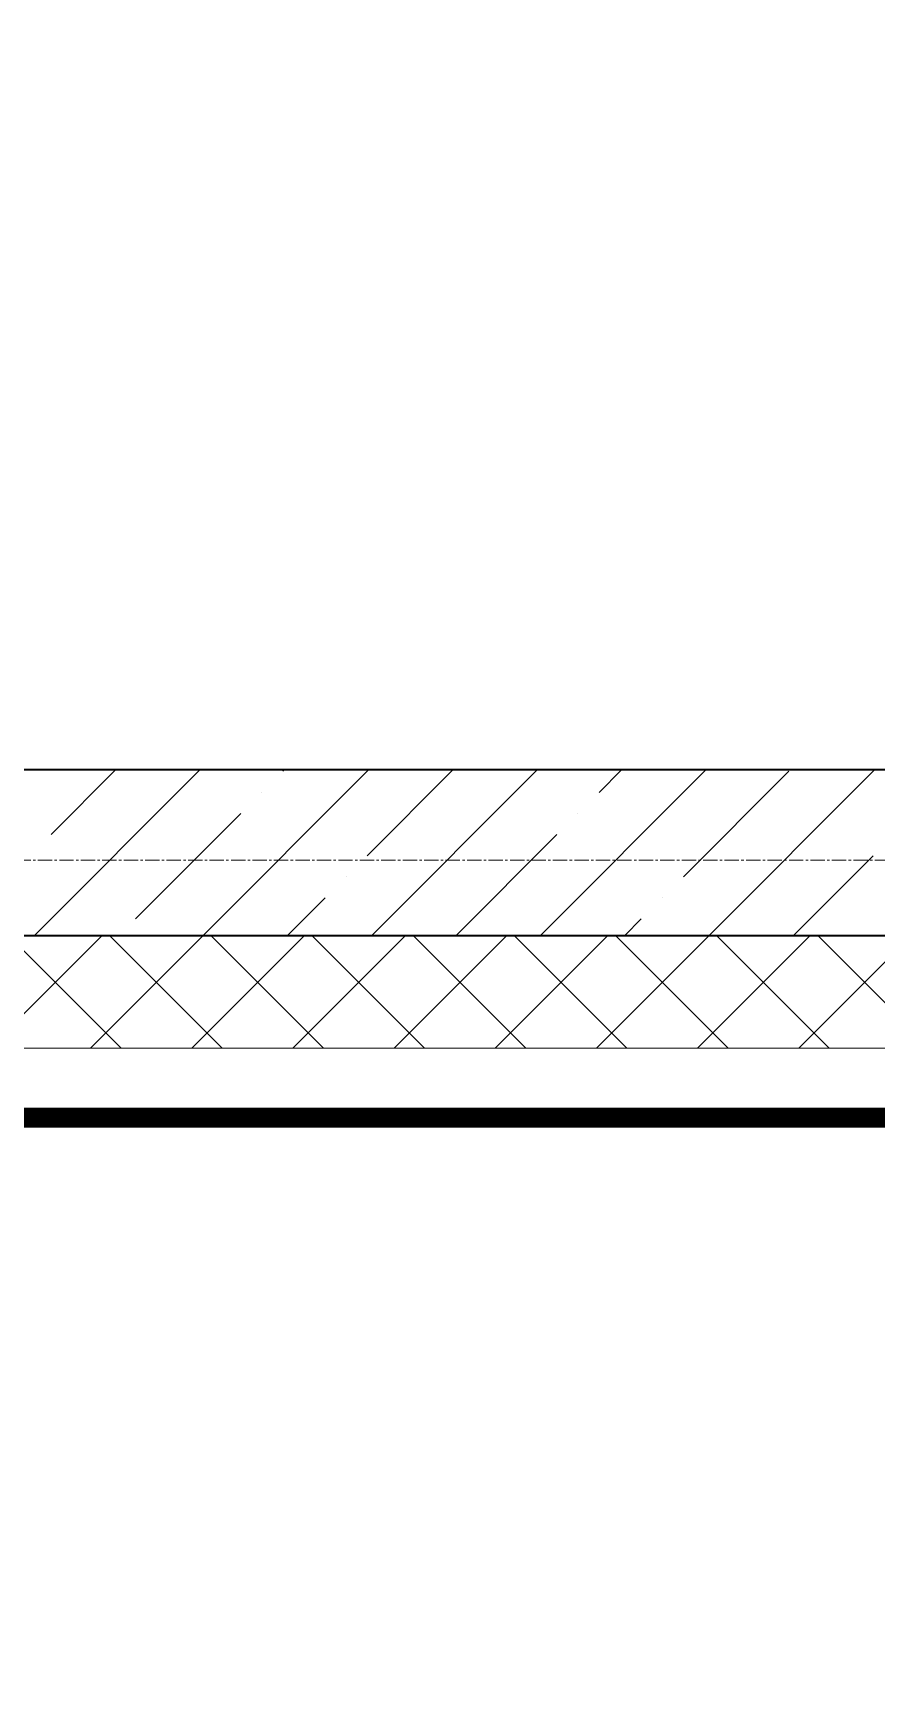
# Model space of a CAD drawing. Header units: millimetres. Extents: x 470010 to 1231400, y -134005 to 421770.
# Drawn here: x 807533 to 808656, y 135119 to 137314 of the extents above; entities that cross this region are included whole.
import ezdxf
from ezdxf.enums import TextEntityAlignment as Align

# ---------------------------------------------------------------- set-up
doc = ezdxf.new("R2010")
doc.units = ezdxf.units.MM
doc.linetypes.add('CENTER2', pattern=[28.575, 19.05, -3.175, 3.175, -3.175])
doc.linetypes.add('DASHED', pattern=[19.05, 12.7, -6.35])
doc.layers.get('Defpoints').update_dxf_attribs({"color": 140})
doc.layers.add('АР_Делит', color=120, linetype='Continuous', lineweight=0, plot=False)
for name, color, linetype, lineweight in [('АР_Стены ЖБ', 7, 'Continuous', 35), ('АР_Тонкая', 254, 'Continuous', 5), ('АР_Утеплитель', 31, 'Continuous', 0), ('АР_Штриховка', 8, 'Continuous', 0)]:
    doc.layers.add(name, color=color, linetype=linetype, lineweight=lineweight)
doc.layers.add('РД_Оси_100', color=7, linetype='Continuous', lineweight=0, true_color=0x525252)
doc.styles.add('style1', font='ARIALN.TTF')

# ---------------------------------------------------------------- blocks, each defined once
blk = doc.blocks.new('СОШ_2200_АР_ОСИ_М100_28.05.24')
at = {"layer": 'АР_Делит', "color": 251, "linetype": 'DASHED', "true_color": 0x636466}
blk.add_lwpolyline([(114955, 135155), (114955, -355), (93595.036, -355), (93595.036, 13855), (94145, 13855), (94145, 68320), (66055, 68320), (66055, 13857.73), (83455, 13857.73), (83455, -355), (45245, -355), (45245, 13145), (44695, 13145), (44695, 26755), (45245, 26755), (45245, 68320), (20455, 68320), (20455, 26755), (27955, 26755), (27955, 13145), (-355, 13145), (-355, 100855)], dxfattribs=at)
at = {"layer": 'РД_Оси_100', "color": 251, "linetype": 'CENTER2', "true_color": 0x636466}
blk.add_line((-5954.958, 13500), (29555, 13500), dxfattribs=at)
blk = doc.blocks.new('A$C9108343f')
at = {"layer": 'АР_Стены ЖБ', "color": 18, "linetype": 'Continuous', "lineweight": 35, "true_color": 0x000000}
for p, q in [((147504.1, 236699.5), (140924.1, 236699.5)), ((140924.1, 236479.5), (147504.1, 236479.5))]:
    blk.add_line(p, q, dxfattribs=at)
at = {"layer": 'АР_Тонкая', "color": 18, "linetype": 'Continuous', "lineweight": 5, "true_color": 0x000000}
for p, q in [((148704.1, 236329.5), (140554.1, 236329.5)), ((140474.1, 236249.5), (148704.1, 236249.5)), ((148704.1, 236249.5), (140474.1, 236249.5)), ((140449.1, 236224.5), (148704.1, 236224.5))]:
    blk.add_line(p, q, dxfattribs=at)
at = {"layer": 'АР_Утеплитель', "color": 18, "linetype": 'Continuous', "lineweight": 0, "true_color": 0x000000}
for p, q in [((148704.1, 236479.5), (140704.1, 236479.5)), ((140554.1, 236329.5), (148704.1, 236329.5))]:
    blk.add_line(p, q, dxfattribs=at)
at = {"layer": 'АР_Штриховка', "color": 18, "linetype": 'Continuous', "lineweight": 5, "true_color": 0x000000}
for p, q in [((141817.1, 236479.5), (142037.1, 236699.5)), ((141839, 236613.6), (141924.9, 236699.5)), ((142041.6, 236479.5), (142261.6, 236699.5)), ((142147.7, 236697.8), (142149.4, 236699.5)), ((142259.9, 236585.5), (142373.9, 236699.5)), ((142266.2, 236479.5), (142486.2, 236699.5)), ((142490.7, 236479.5), (142710.7, 236699.5)), ((142568.6, 236669.7), (142598.4, 236699.5)), ((142715.2, 236479.5), (142935.2, 236699.5)), ((142680.9, 236557.4), (142821.2, 236697.8)), ((142119.6, 236669.7), (142119.6, 236669.7)), ((141951.2, 236501.3), (142091.5, 236641.6)), ((142540.5, 236641.6), (142540.5, 236641.6)), ((142378.4, 236479.5), (142512.5, 236613.6)), ((142827.4, 236479.5), (142933.4, 236585.5)), ((142231.8, 236557.4), (142231.8, 236557.4)), ((142153.9, 236479.5), (142203.8, 236529.4)), ((142652.8, 236529.4), (142652.8, 236529.4)), ((142602.9, 236479.5), (142624.7, 236501.3))]:
    blk.add_line(p, q, dxfattribs=at)
at = {"layer": 'АР_Штриховка', "color": 18, "linetype": 'Continuous', "lineweight": 0, "true_color": 0x000000}
for p, q in [((141756.9, 236329.5), (141906.9, 236479.5)), ((141932.2, 236329.5), (141782.2, 236479.5)), ((141891.6, 236329.5), (142041.6, 236479.5)), ((142066.9, 236329.5), (141916.9, 236479.5)), ((142026.3, 236329.5), (142176.3, 236479.5)), ((142201.6, 236329.5), (142051.6, 236479.5)), ((142161.1, 236329.5), (142311.1, 236479.5)), ((142336.3, 236329.5), (142186.3, 236479.5)), ((142295.8, 236329.5), (142445.8, 236479.5)), ((142471, 236329.5), (142321, 236479.5)), ((142430.5, 236329.5), (142580.5, 236479.5)), ((142605.7, 236329.5), (142455.7, 236479.5)), ((142565.2, 236329.5), (142715.2, 236479.5)), ((142740.4, 236329.5), (142590.4, 236479.5)), ((142699.9, 236329.5), (142849.9, 236479.5)), ((142875.1, 236329.5), (142725.1, 236479.5)), ((142834.6, 236329.5), (142984.6, 236479.5)), ((143009.8, 236329.5), (142859.8, 236479.5)), ((140462.8, 236238.2), (148704.1, 236238.2)), ((140463.8, 236239.2), (148704.1, 236239.2)), ((140464.8, 236240.2), (148704.1, 236240.2)), ((140465.8, 236241.2), (148704.1, 236241.2)), ((140466.8, 236242.2), (148704.1, 236242.2)), ((140467.8, 236243.2), (148704.1, 236243.2)), ((140468.8, 236244.2), (148704.1, 236244.2)), ((140469.8, 236245.2), (148704.1, 236245.2)), ((140470.8, 236246.2), (148704.1, 236246.2)), ((140471.8, 236247.2), (148704.1, 236247.2)), ((140472.8, 236248.2), (148704.1, 236248.2)), ((140473.8, 236249.2), (148704.1, 236249.2)), ((140449.8, 236225.2), (148704.1, 236225.2)), ((140450.8, 236226.2), (148704.1, 236226.2)), ((140451.8, 236227.2), (148704.1, 236227.2)), ((140452.8, 236228.2), (148704.1, 236228.2)), ((140453.8, 236229.2), (148704.1, 236229.2)), ((140454.8, 236230.2), (148704.1, 236230.2)), ((140455.8, 236231.2), (148704.1, 236231.2)), ((140456.8, 236232.2), (148704.1, 236232.2)), ((140457.8, 236233.2), (148704.1, 236233.2)), ((140458.8, 236234.2), (148704.1, 236234.2)), ((140459.8, 236235.2), (148704.1, 236235.2)), ((140460.8, 236236.2), (148704.1, 236236.2)), ((140461.8, 236237.2), (148704.1, 236237.2))]:
    blk.add_line(p, q, dxfattribs=at)
at = {"layer": 'РД_Оси_100'}
blk.add_blockref('СОШ_2200_АР_ОСИ_М100_28.05.24', (140804.1, 223079.5), dxfattribs=at)
at = {"layer": 'Defpoints', "color": 18, "true_color": 0x000000, "style": 'style1'}
for p in [(143949.3, 316089.1), (143975, 281639.5), (143890.4, 273244.7), (143840, 264276.8), (143967.8, 254892.4), (12252, 104178.1), (12382.6, 96023.1)]:
    blk.add_attdef('АР-ПОМЕЩЕНИЕ:НАИМЕНОВАНИЕ', text='', height=100, dxfattribs=at).set_placement(p, align=Align.MIDDLE)
at = {"layer": 'Defpoints', "color": 18, "true_color": 0x000000, "style": 'style1', "flags": 8}
for p in [(143951.3, 279099.1), (143848.3, 269251.1), (143875.3, 260094.2), (144049.7, 250824.7), (163419.3, 238153.4), (155897.5, 237966), (183037.2, 237966), (143342.9, 237876.2)]:
    blk.add_attdef('АР-ПОМЕЩЕНИЕ:НАИМЕНОВАНИЕ', text='', height=100, dxfattribs=at).set_placement(p, align=Align.MIDDLE)

msp = doc.modelspace()

# ---------------------------------------------------------------- linework, layer by layer
at = {"layer": 'АР_Стены ЖБ', "color": 18, "linetype": 'Continuous', "lineweight": 35, "true_color": 0x000000}
for p, q in [((813222.706, 136333.251), (806642.706, 136333.251)), ((806642.706, 136113.251), (813222.706, 136113.251))]:
    msp.add_line(p, q, dxfattribs=at)
at = {"layer": 'АР_Тонкая', "color": 18, "linetype": 'Continuous', "lineweight": 5, "true_color": 0x000000}
for p, q in [((814422.706, 135963.251), (806272.706, 135963.251)), ((806192.706, 135883.251), (814422.706, 135883.251)), ((814422.706, 135883.251), (806192.706, 135883.251)), ((806167.706, 135858.251), (814422.706, 135858.251))]:
    msp.add_line(p, q, dxfattribs=at)
at = {"layer": 'АР_Утеплитель', "color": 18, "linetype": 'Continuous', "lineweight": 0, "true_color": 0x000000}
for p, q in [((814422.706, 136113.251), (806422.706, 136113.251)), ((806272.706, 135963.251), (814422.706, 135963.251))]:
    msp.add_line(p, q, dxfattribs=at)
at = {"layer": 'АР_Штриховка', "color": 18, "linetype": 'Continuous', "lineweight": 5, "true_color": 0x000000}
for p, q in [((807535.752, 136113.251), (807755.752, 136333.251)), ((807557.571, 136247.323), (807643.499, 136333.251)), ((807760.258, 136113.251), (807980.258, 136333.251)), ((807866.268, 136331.513), (807868.005, 136333.251)), ((807978.521, 136219.26), (808092.511, 136333.251)), ((807984.765, 136113.251), (808204.765, 136333.251)), ((808209.271, 136113.251), (808429.271, 136333.251)), ((808287.217, 136303.45), (808317.018, 136333.251)), ((808399.47, 136191.197), (808539.787, 136331.513)), ((808433.777, 136113.251), (808653.777, 136333.251)), ((807669.825, 136135.07), (807810.141, 136275.387)), ((808097.018, 136113.251), (808231.091, 136247.323)), ((808546.031, 136113.251), (808652.04, 136219.26)), ((807872.511, 136113.251), (807922.394, 136163.133)), ((808321.524, 136113.251), (808343.344, 136135.07))]:
    msp.add_line(p, q, dxfattribs=at)
at = {"layer": 'АР_Штриховка', "color": 18, "linetype": 'Continuous', "lineweight": 0, "true_color": 0x000000}
for p, q in [((807475.554, 135963.251), (807625.554, 136113.251)), ((807650.814, 135963.251), (807500.814, 136113.251)), ((807610.258, 135963.251), (807760.258, 136113.251)), ((807785.518, 135963.251), (807635.518, 136113.251)), ((807744.962, 135963.251), (807894.962, 136113.251)), ((807920.221, 135963.251), (807770.221, 136113.251)), ((807879.666, 135963.251), (808029.666, 136113.251)), ((808054.925, 135963.251), (807904.925, 136113.251)), ((808014.37, 135963.251), (808164.37, 136113.251)), ((808189.629, 135963.251), (808039.629, 136113.251)), ((808149.074, 135963.251), (808299.074, 136113.251)), ((808324.333, 135963.251), (808174.333, 136113.251)), ((808283.777, 135963.251), (808433.777, 136113.251)), ((808459.037, 135963.251), (808309.037, 136113.251)), ((808418.481, 135963.251), (808568.481, 136113.251)), ((808593.741, 135963.251), (808443.741, 136113.251)), ((808553.185, 135963.251), (808703.185, 136113.251)), ((808728.444, 135963.251), (808578.444, 136113.251)), ((806174.455, 135865), (814422.706, 135865)), ((806175.455, 135866), (814422.706, 135866)), ((806176.455, 135867), (814422.706, 135867)), ((806177.455, 135868), (814422.706, 135868)), ((806178.455, 135869), (814422.706, 135869)), ((806179.455, 135870), (814422.706, 135870)), ((806180.455, 135871), (814422.706, 135871)), ((806181.455, 135872), (814422.706, 135872)), ((806182.455, 135873), (814422.706, 135873)), ((806183.455, 135874), (814422.706, 135874)), ((806184.455, 135875), (814422.706, 135875)), ((806185.455, 135876), (814422.706, 135876)), ((806186.455, 135877), (814422.706, 135877)), ((806187.455, 135878), (814422.706, 135878)), ((806188.455, 135879), (814422.706, 135879)), ((806189.455, 135880), (814422.706, 135880)), ((806190.455, 135881), (814422.706, 135881)), ((806191.455, 135882), (814422.706, 135882)), ((806192.455, 135883), (814422.706, 135883)), ((806168.455, 135859), (814422.706, 135859)), ((806169.455, 135860), (814422.706, 135860)), ((806170.455, 135861), (814422.706, 135861)), ((806171.455, 135862), (814422.706, 135862)), ((806172.455, 135863), (814422.706, 135863)), ((806173.455, 135864), (814422.706, 135864))]:
    msp.add_line(p, q, dxfattribs=at)

# ---------------------------------------------------------------- block references
msp.add_blockref('A$C9108343f', (665718.612, -100366.242))
at = {"layer": 'РД_Оси_100'}
msp.add_blockref('СОШ_2200_АР_ОСИ_М100_28.05.24', (806522.706, 122713.251), dxfattribs=at)

doc.saveas('drawing.dxf')
